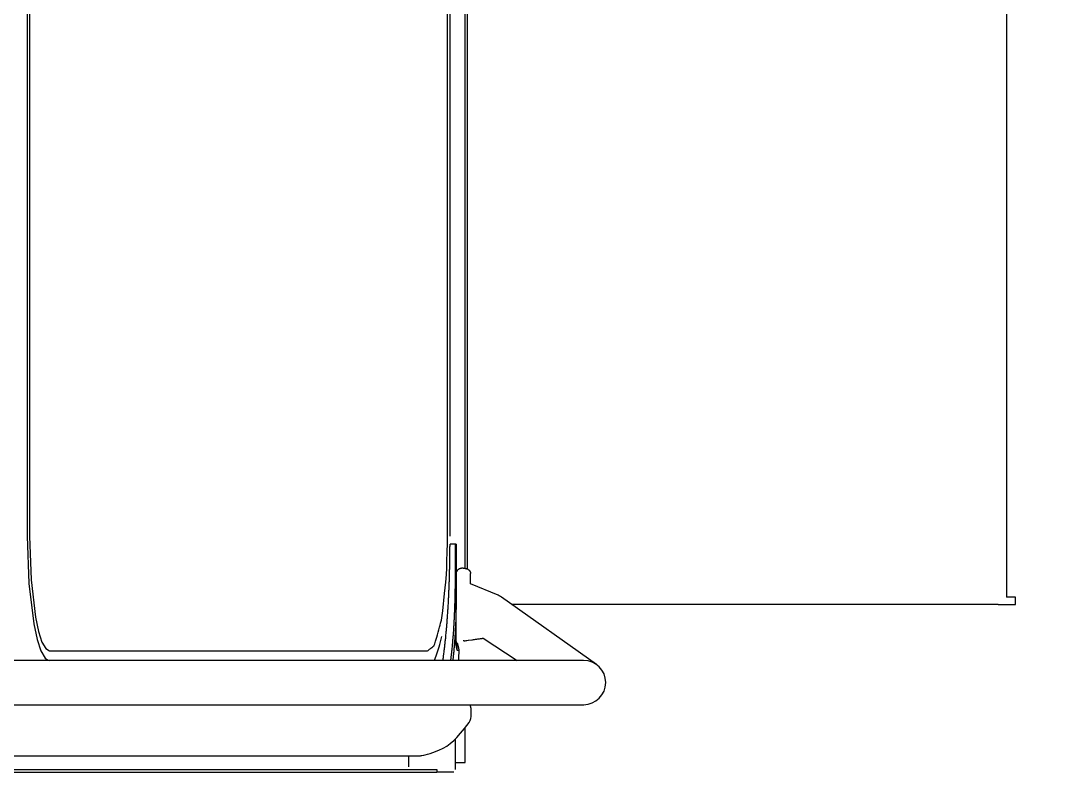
# Model space of a CAD drawing. Header units: millimetres. Extents: x -2078669 to -1085629, y -5987148 to 310365.
# Drawn here: x -1709941 to -1709304, y -2648076 to -2647614 of the extents above; entities that cross this region are included whole.
import ezdxf

# ---------------------------------------------------------------- set-up
doc = ezdxf.new("R2010")
doc.units = ezdxf.units.MM
doc.header["$LTSCALE"] = 500
for name, color, linetype, lineweight in [('D-BGD', 7, 'Continuous', 13), ('D-BYP-STR8', 5, 'Continuous', 25), ('D-BYP-STRB', 5, 'Continuous', 25)]:
    doc.layers.add(name, color=color, linetype=linetype, lineweight=lineweight)

# ---------------------------------------------------------------- blocks, each defined once
blk = doc.blocks.new('河川平面')
at = {"layer": 'D-BGD', "linetype": 'Continuous', "extrusion": (0.879845, 0.091136, 0.466441), "elevation": 1326280.53}
blk.add_lwpolyline([(-2950345.84, -283885.38), (-2934237.47, -284529.77), (-2917933.66, -285106.33)], dxfattribs=at)
blk = doc.blocks.new('A$C4dcfe073')
at = {"layer": 'D-BYP-STRB', "linetype": 'Continuous'}
for p, q in [((7035.43, 1126.15), (7035.43, 1915.51)), ((7036.9, 1125.73), (7036.9, 1883.5)), ((7367.71, 1858.5), (7367.71, 1108.5)), ((6766.63, 1816), (6766.63, 1146)), ((6768.19, 1816), (6768.19, 1146)), ((7024.65, 1146), (7024.65, 1816)), ((7026.21, 1146), (7026.21, 1816)), ((6766.63, 1146), (6767.67, 1116.78)), ((6768.19, 1146), (6769.12, 1119.04)), ((7024.54, 1136.73), (7024.62, 1140.91)), ((7024.62, 1140.91), (7024.65, 1146)), ((7026.17, 1139.38), (7026.18, 1140)), ((7026.18, 1140.54), (7026.18, 1141)), ((7026.18, 1140), (7026.18, 1140.54)), ((7029.87, 1141), (7026.19, 1141)), ((7029.46, 1141), (7029.45, 1140.56)), ((7029.45, 1140.56), (7029.45, 1140.03)), ((7029.45, 1140.03), (7029.45, 1139.43)), ((7029.94, 1141), (7029.83, 1141)), ((7029.94, 1141), (7029.87, 1141)), ((7029.94, 1141), (7029.94, 1140.95)), ((7029.94, 1140.97), (7029.94, 1140.99)), ((7029.94, 1140.99), (7029.94, 1140.99)), ((7029.94, 1140.99), (7029.94, 1140.99)), ((7029.94, 1140.99), (7029.94, 1140.99)), ((7029.94, 1140.99), (7029.94, 1140.98)), ((7029.94, 1140.98), (7029.94, 1140.98)), ((7029.94, 1140.98), (7029.94, 1140.97)), ((7029.94, 1140.96), (7029.94, 1140.97)), ((7029.94, 1140.97), (7029.94, 1140.96)), ((7029.94, 1140.91), (7029.94, 1140.96)), ((7029.94, 1140.96), (7029.94, 1140.96)), ((7029.94, 1140.96), (7029.94, 1140.95)), ((7029.94, 1140.95), (7029.94, 1140.95)), ((7029.94, 1140.95), (7029.94, 1140.49)), ((7029.94, 1140.9), (7029.94, 1140.91)), ((7029.94, 1140.89), (7029.94, 1140.9)), ((7029.94, 1140.88), (7029.94, 1140.89)), ((7029.94, 1140.89), (7029.94, 1140.89)), ((7029.94, 1140.87), (7029.94, 1140.88)), ((7029.94, 1140.86), (7029.94, 1140.87)), ((7029.94, 1140.87), (7029.94, 1140.87)), ((7029.94, 1140.87), (7029.94, 1140.87)), ((7029.94, 1136.49), (7029.94, 1140.86)), ((7029.94, 1140.49), (7029.94, 1139.96)), ((7029.94, 1139.96), (7029.94, 1139.35)), ((7024.32, 1130.12), (7024.54, 1136.73)), ((7026.11, 1132.93), (7026.12, 1133.62)), ((7026.12, 1133.62), (7026.13, 1134.32)), ((7026.13, 1134.32), (7026.14, 1135.03)), ((7026.14, 1135.03), (7026.15, 1135.76)), ((7026.15, 1136.5), (7026.16, 1137.25)), ((7026.15, 1135.76), (7026.15, 1136.5)), ((7026.16, 1137.99), (7026.17, 1138.71)), ((7026.16, 1137.25), (7026.16, 1137.99)), ((7026.17, 1138.71), (7026.17, 1139.38)), ((7029.44, 1135.92), (7029.43, 1135.22)), ((7029.43, 1135.22), (7029.43, 1134.53)), ((7029.43, 1134.53), (7029.43, 1133.86)), ((7029.43, 1133.86), (7029.43, 1133.2)), ((7029.45, 1138.08), (7029.44, 1137.37)), ((7029.44, 1137.37), (7029.44, 1136.64)), ((7029.44, 1136.64), (7029.44, 1135.92)), ((7029.45, 1139.43), (7029.45, 1138.78)), ((7029.45, 1138.78), (7029.45, 1138.08)), ((7029.94, 1139.35), (7029.93, 1138.7)), ((7029.93, 1138.7), (7029.93, 1138.02)), ((7029.93, 1138.02), (7029.93, 1137.32)), ((7029.93, 1137.32), (7029.93, 1136.63)), ((7029.93, 1136.63), (7029.93, 1135.97)), ((7029.93, 1135.97), (7029.93, 1135.34)), ((7029.93, 1135.34), (7029.93, 1134.75)), ((7029.93, 1134.75), (7029.93, 1134.21)), ((7029.93, 1134.21), (7029.93, 1133.71)), ((7029.93, 1133.71), (7029.93, 1133.27)), ((7029.94, 1136.4), (7029.94, 1136.49)), ((7029.94, 1136.3), (7029.94, 1136.4)), ((7029.94, 1136.16), (7029.94, 1136.3)), ((7029.94, 1136), (7029.94, 1136.16)), ((7029.94, 1135.81), (7029.94, 1136)), ((7029.94, 1135.58), (7029.94, 1135.81)), ((7029.94, 1135.31), (7029.94, 1135.58)), ((7029.94, 1135), (7029.94, 1135.31)), ((7029.94, 1134.65), (7029.94, 1135)), ((7029.94, 1134.26), (7029.94, 1134.65)), ((7029.94, 1133.86), (7029.94, 1134.26)), ((7029.94, 1133.45), (7029.94, 1133.86)), ((7024.18, 1126.3), (7024.21, 1127.2)), ((7024.21, 1127.2), (7024.32, 1130.12)), ((7026, 1126.62), (7026.02, 1127.36)), ((7026.02, 1127.36), (7026.03, 1128.08)), ((7026.03, 1128.08), (7026.05, 1128.79)), ((7026.05, 1128.79), (7026.06, 1129.5)), ((7026.06, 1129.5), (7026.07, 1130.19)), ((7026.07, 1130.19), (7026.08, 1130.88)), ((7026.08, 1130.88), (7026.09, 1131.56)), ((7026.09, 1131.56), (7026.1, 1132.25)), ((7026.1, 1132.25), (7026.11, 1132.93)), ((7029.4, 1127.86), (7029.39, 1127.16)), ((7029.39, 1127.16), (7029.39, 1126.45)), ((7029.41, 1129.91), (7029.4, 1129.24)), ((7029.4, 1129.24), (7029.4, 1128.55)), ((7029.4, 1128.55), (7029.4, 1127.86)), ((7029.42, 1131.24), (7029.41, 1130.58)), ((7029.41, 1130.58), (7029.41, 1129.91)), ((7029.43, 1133.2), (7029.42, 1132.54)), ((7029.42, 1132.54), (7029.42, 1131.89)), ((7029.42, 1131.89), (7029.42, 1131.24)), ((7029.93, 1133.27), (7029.93, 1132.88)), ((7029.93, 1132.88), (7029.93, 1132.54)), ((7029.93, 1132.54), (7029.93, 1132.27)), ((7029.93, 1132.27), (7029.93, 1132.22)), ((7029.93, 1132.26), (7029.93, 1132.27)), ((7029.93, 1132.25), (7029.93, 1132.26)), ((7029.93, 1132.24), (7029.93, 1132.25)), ((7029.94, 1132.22), (7029.93, 1132.24)), ((7029.93, 1132.22), (7029.93, 1132.14)), ((7029.93, 1132.14), (7029.93, 1132.03)), ((7029.93, 1132.03), (7029.93, 1131.89)), ((7029.93, 1131.89), (7029.93, 1131.69)), ((7029.93, 1131.69), (7029.93, 1131.42)), ((7029.93, 1131.42), (7029.93, 1131.09)), ((7029.93, 1131.09), (7029.93, 1130.67)), ((7029.93, 1130.67), (7029.93, 1130.17)), ((7029.93, 1130.17), (7029.94, 1129.59)), ((7029.94, 1133.05), (7029.94, 1133.45)), ((7029.94, 1132.67), (7029.94, 1133.05)), ((7029.94, 1132.33), (7029.94, 1132.67)), ((7029.94, 1132.04), (7029.94, 1132.33)), ((7029.94, 1132.21), (7029.94, 1132.22)), ((7029.94, 1132.19), (7029.94, 1132.21)), ((7029.94, 1132.17), (7029.94, 1132.19)), ((7029.94, 1132.16), (7029.94, 1132.17)), ((7029.94, 1132.14), (7029.94, 1132.16)), ((7029.94, 1132.12), (7029.94, 1132.14)), ((7029.94, 1132.11), (7029.94, 1132.12)), ((7029.94, 1132.09), (7029.94, 1132.11)), ((7029.94, 1132.08), (7029.94, 1132.09)), ((7029.94, 1131.94), (7029.94, 1132.09)), ((7029.94, 1132.07), (7029.94, 1132.08)), ((7029.94, 1132.05), (7029.94, 1132.07)), ((7029.94, 1132.04), (7029.94, 1132.05)), ((7029.94, 1132.03), (7029.94, 1132.04)), ((7029.94, 1132.04), (7029.94, 1132.04)), ((7029.94, 1132.04), (7029.94, 1132.04)), ((7029.94, 1132.02), (7029.94, 1132.03)), ((7029.94, 1132.01), (7029.94, 1132.02)), ((7029.94, 1132.02), (7029.94, 1132.02)), ((7029.94, 1132), (7029.94, 1132.01)), ((7029.94, 1131.99), (7029.94, 1132)), ((7029.94, 1131.98), (7029.94, 1131.99)), ((7029.94, 1131.99), (7029.94, 1131.99)), ((7029.94, 1131.97), (7029.94, 1131.98)), ((7029.94, 1131.96), (7029.94, 1131.97)), ((7029.94, 1131.95), (7029.94, 1131.96)), ((7029.94, 1131.96), (7029.94, 1131.96)), ((7029.94, 1131.94), (7029.94, 1131.95)), ((7029.94, 1131.95), (7029.94, 1131.95)), ((7029.94, 1127.91), (7029.94, 1131.94)), ((7029.94, 1129.59), (7029.94, 1128.94)), ((7029.94, 1128.94), (7029.94, 1128.24)), ((7029.94, 1128.24), (7029.94, 1127.49)), ((7029.94, 1127.49), (7029.94, 1126.73)), ((7023.62, 1117.69), (7024, 1122.26)), ((7024, 1122.26), (7024.18, 1126.3)), ((7025.85, 1120.49), (7025.87, 1121.25)), ((7025.87, 1121.25), (7025.89, 1122.03)), ((7025.89, 1122.03), (7025.91, 1122.81)), ((7025.91, 1122.81), (7025.93, 1123.59)), ((7025.93, 1123.59), (7025.95, 1124.36)), ((7025.95, 1124.36), (7025.97, 1125.13)), ((7025.97, 1125.13), (7025.99, 1125.88)), ((7025.99, 1125.88), (7026, 1126.62)), ((7029.35, 1122.04), (7029.34, 1121.31)), ((7029.34, 1121.31), (7029.34, 1120.59)), ((7029.36, 1122.78), (7029.35, 1122.04)), ((7029.37, 1124.27), (7029.36, 1123.52)), ((7029.36, 1123.52), (7029.36, 1122.78)), ((7029.38, 1125), (7029.37, 1124.27)), ((7029.39, 1126.45), (7029.38, 1125.73)), ((7029.38, 1125.73), (7029.38, 1125)), ((7029.94, 1126.73), (7029.94, 1125.94)), ((7029.94, 1125.94), (7029.95, 1125.16)), ((7029.95, 1125.16), (7029.96, 1121.8)), ((7029.96, 1121.8), (7029.96, 1119.44)), ((7029.99, 1123.53), (7029.98, 1123.51)), ((7029.98, 1123.51), (7029.98, 1123.49)), ((7029.98, 1123.49), (7029.98, 1123.48)), ((7030, 1123.56), (7029.99, 1123.53)), ((7030.01, 1123.62), (7030, 1123.59)), ((7030, 1123.59), (7030, 1123.56)), ((7030.02, 1123.7), (7030.01, 1123.66)), ((7030.01, 1123.66), (7030.01, 1123.62)), ((7030.09, 1124), (7030.02, 1123.73)), ((7030.02, 1123.73), (7030.02, 1123.7)), ((7030.23, 1124.29), (7030.09, 1124)), ((7030.55, 1124.73), (7030.23, 1124.29)), ((7030.98, 1125.22), (7030.55, 1124.73)), ((7031.16, 1125.39), (7030.98, 1125.22)), ((7031.31, 1125.48), (7031.16, 1125.39)), ((7031.36, 1125.5), (7031.31, 1125.48)), ((7031.61, 1125.64), (7031.36, 1125.5)), ((7031.81, 1125.74), (7031.61, 1125.64)), ((7031.86, 1125.77), (7031.81, 1125.74)), ((7031.9, 1125.79), (7031.86, 1125.77)), ((7031.94, 1125.81), (7031.9, 1125.79)), ((7031.98, 1125.82), (7031.94, 1125.81)), ((7032.02, 1125.84), (7031.98, 1125.82)), ((7032.06, 1125.85), (7032.02, 1125.84)), ((7032.11, 1125.87), (7032.06, 1125.85)), ((7032.15, 1125.88), (7032.11, 1125.87)), ((7032.2, 1125.9), (7032.15, 1125.88)), ((7032.25, 1125.92), (7032.2, 1125.9)), ((7032.31, 1125.93), (7032.25, 1125.92)), ((7032.36, 1125.95), (7032.31, 1125.93)), ((7032.41, 1125.97), (7032.36, 1125.95)), ((7032.47, 1125.98), (7032.41, 1125.97)), ((7032.51, 1126), (7032.47, 1125.98)), ((7032.56, 1126.01), (7032.51, 1126)), ((7032.77, 1126.06), (7032.56, 1126.01)), ((7032.78, 1126.07), (7032.77, 1126.06)), ((7032.82, 1126.08), (7032.78, 1126.07)), ((7033.03, 1126.12), (7032.82, 1126.08)), ((7033.07, 1126.12), (7033.03, 1126.12)), ((7033.1, 1126.13), (7033.07, 1126.12)), ((7033.14, 1126.14), (7033.1, 1126.13)), ((7033.18, 1126.14), (7033.14, 1126.14)), ((7033.21, 1126.15), (7033.18, 1126.14)), ((7033.25, 1126.15), (7033.21, 1126.15)), ((7033.28, 1126.16), (7033.25, 1126.15)), ((7033.31, 1126.16), (7033.28, 1126.16)), ((7033.43, 1126.18), (7033.31, 1126.16)), ((7033.46, 1126.18), (7033.43, 1126.18)), ((7033.47, 1126.18), (7033.46, 1126.18)), ((7033.61, 1126.2), (7033.47, 1126.18)), ((7033.65, 1126.2), (7033.61, 1126.2)), ((7033.7, 1126.2), (7033.65, 1126.2)), ((7033.74, 1126.21), (7033.7, 1126.2)), ((7033.79, 1126.21), (7033.74, 1126.21)), ((7033.84, 1126.21), (7033.79, 1126.21)), ((7033.88, 1126.22), (7033.84, 1126.21)), ((7033.92, 1126.22), (7033.88, 1126.22)), ((7033.96, 1126.22), (7033.92, 1126.22)), ((7034, 1126.23), (7033.96, 1126.22)), ((7034.02, 1126.23), (7034, 1126.23)), ((7034.05, 1126.23), (7034.02, 1126.23)), ((7034.07, 1126.23), (7034.05, 1126.23)), ((7034.09, 1126.23), (7034.07, 1126.23)), ((7034.11, 1126.23), (7034.09, 1126.23)), ((7034.13, 1126.23), (7034.11, 1126.23)), ((7034.15, 1126.23), (7034.13, 1126.23)), ((7034.17, 1126.23), (7034.15, 1126.23)), ((7034.2, 1126.23), (7034.17, 1126.23)), ((7034.22, 1126.23), (7034.2, 1126.23)), ((7034.25, 1126.23), (7034.22, 1126.23)), ((7034.28, 1126.23), (7034.25, 1126.23)), ((7034.3, 1126.23), (7034.28, 1126.23)), ((7034.32, 1126.23), (7034.3, 1126.23)), ((7034.34, 1126.23), (7034.32, 1126.23)), ((7034.34, 1126.23), (7034.36, 1126.23)), ((7034.36, 1126.23), (7034.38, 1126.23)), ((7034.38, 1126.23), (7034.4, 1126.23)), ((7034.4, 1126.23), (7034.43, 1126.23)), ((7034.43, 1126.23), (7034.46, 1126.23)), ((7034.46, 1126.23), (7034.48, 1126.23)), ((7034.48, 1126.23), (7034.51, 1126.23)), ((7034.51, 1126.23), (7034.53, 1126.23)), ((7034.53, 1126.23), (7034.55, 1126.23)), ((7034.55, 1126.23), (7034.57, 1126.23)), ((7034.57, 1126.23), (7034.59, 1126.23)), ((7034.59, 1126.23), (7034.61, 1126.23)), ((7034.61, 1126.23), (7034.63, 1126.23)), ((7034.63, 1126.23), (7034.66, 1126.23)), ((7034.66, 1126.23), (7034.68, 1126.23)), ((7034.68, 1126.23), (7034.72, 1126.22)), ((7034.72, 1126.22), (7034.75, 1126.22)), ((7034.75, 1126.22), (7034.8, 1126.22)), ((7034.8, 1126.22), (7034.84, 1126.21)), ((7034.84, 1126.21), (7034.89, 1126.21)), ((7034.89, 1126.21), (7034.94, 1126.21)), ((7034.94, 1126.21), (7034.98, 1126.2)), ((7034.98, 1126.2), (7035.03, 1126.2)), ((7035.03, 1126.2), (7035.06, 1126.2)), ((7035.06, 1126.2), (7035.2, 1126.18)), ((7035.2, 1126.18), (7035.22, 1126.18)), ((7035.22, 1126.18), (7035.24, 1126.18)), ((7035.24, 1126.18), (7035.37, 1126.16)), ((7035.37, 1126.16), (7035.4, 1126.16)), ((7035.4, 1126.16), (7035.44, 1126.15)), ((7035.44, 1126.15), (7035.47, 1126.15)), ((7035.47, 1126.15), (7035.51, 1126.14)), ((7035.51, 1126.14), (7035.55, 1126.13)), ((7035.55, 1126.13), (7035.58, 1126.13)), ((7035.58, 1126.13), (7035.62, 1126.12)), ((7035.62, 1126.12), (7035.65, 1126.12)), ((7035.65, 1126.12), (7035.76, 1126.1)), ((7035.76, 1126.1), (7035.77, 1126.09)), ((7035.77, 1126.09), (7035.79, 1126.09)), ((7035.79, 1126.09), (7035.89, 1126.07)), ((7035.89, 1126.07), (7035.92, 1126.06)), ((7035.92, 1126.06), (7035.95, 1126.05)), ((7035.95, 1126.05), (7035.98, 1126.05)), ((7035.98, 1126.05), (7036.01, 1126.04)), ((7036.01, 1126.04), (7036.04, 1126.03)), ((7036.04, 1126.03), (7036.07, 1126.02)), ((7036.07, 1126.02), (7036.1, 1126.02)), ((7036.1, 1126.02), (7036.12, 1126.01)), ((7036.12, 1126.01), (7036.22, 1125.98)), ((7036.22, 1125.98), (7036.23, 1125.98)), ((7036.23, 1125.98), (7036.24, 1125.98)), ((7036.24, 1125.98), (7036.33, 1125.95)), ((7036.33, 1125.95), (7036.35, 1125.94)), ((7036.35, 1125.94), (7036.37, 1125.94)), ((7036.37, 1125.94), (7036.4, 1125.93)), ((7036.4, 1125.93), (7036.42, 1125.92)), ((7036.42, 1125.92), (7036.45, 1125.91)), ((7036.45, 1125.91), (7036.48, 1125.9)), ((7036.48, 1125.9), (7036.5, 1125.89)), ((7036.5, 1125.89), (7036.53, 1125.88)), ((7036.53, 1125.88), (7036.66, 1125.83)), ((7036.66, 1125.83), (7036.7, 1125.81)), ((7036.7, 1125.81), (7036.72, 1125.81)), ((7036.72, 1125.81), (7036.87, 1125.74)), ((7036.87, 1125.74), (7037.12, 1125.62)), ((7037.12, 1125.62), (7037.18, 1125.58)), ((7037.18, 1125.58), (7037.2, 1125.58)), ((7037.2, 1125.58), (7037.32, 1125.5)), ((7037.32, 1125.5), (7037.36, 1125.47)), ((7037.36, 1125.47), (7037.58, 1125.32)), ((7037.58, 1125.32), (7037.61, 1125.3)), ((7037.61, 1125.3), (7037.7, 1125.22)), ((7037.7, 1125.22), (7037.74, 1125.18)), ((7037.74, 1125.18), (7037.79, 1125.13)), ((7037.79, 1125.13), (7037.85, 1125.08)), ((7037.85, 1125.08), (7037.9, 1125.02)), ((7037.9, 1125.02), (7037.96, 1124.96)), ((7037.96, 1124.96), (7038.02, 1124.9)), ((7038.02, 1124.9), (7038.08, 1124.84)), ((7038.08, 1124.84), (7038.12, 1124.79)), ((7038.12, 1124.79), (7038.28, 1124.58)), ((7038.28, 1124.58), (7038.3, 1124.55)), ((7038.3, 1124.55), (7038.32, 1124.51)), ((7038.32, 1124.51), (7038.45, 1124.29)), ((7038.45, 1124.29), (7038.47, 1124.22)), ((7038.47, 1124.22), (7038.5, 1124.15)), ((7038.5, 1124.15), (7038.53, 1124.08)), ((7038.53, 1124.08), (7038.56, 1124)), ((7038.56, 1124), (7038.59, 1123.92)), ((7038.59, 1123.92), (7038.61, 1123.84)), ((7038.61, 1123.84), (7038.64, 1123.77)), ((7038.64, 1123.77), (7038.66, 1123.7)), ((7038.66, 1123.7), (7038.72, 1123.39)), ((7038.72, 1123.39), (7038.72, 1123.38)), ((7038.72, 1123.38), (7038.72, 1123.34)), ((7038.72, 1123.34), (7038.72, 1123.3)), ((7038.72, 1123.3), (7038.73, 1123.25)), ((7038.73, 1123.25), (7038.73, 1123.2)), ((7038.73, 1123.2), (7038.73, 1123.16)), ((7038.73, 1123.16), (7038.73, 1123.11)), ((7038.73, 1123.11), (7038.74, 1123.07)), ((7038.74, 1123.07), (7038.74, 1123.04)), ((7038.74, 1116.53), (7038.74, 1123.04)), ((6767.67, 1116.78), (6770.67, 1091.98)), ((6769.12, 1119.04), (6771.77, 1096.15)), ((7022.89, 1110.66), (7023.62, 1117.69)), ((7025.62, 1113.86), (7025.64, 1114.48)), ((7025.64, 1114.48), (7025.67, 1115.09)), ((7025.67, 1115.09), (7025.69, 1115.71)), ((7025.69, 1115.71), (7025.71, 1116.33)), ((7025.71, 1116.33), (7025.73, 1116.96)), ((7025.73, 1116.96), (7025.76, 1117.62)), ((7025.76, 1117.62), (7025.78, 1118.3)), ((7025.78, 1118.3), (7025.8, 1119)), ((7025.8, 1119), (7025.82, 1119.73)), ((7025.82, 1119.73), (7025.85, 1120.49)), ((7029.26, 1114.39), (7029.25, 1113.77)), ((7029.27, 1114.99), (7029.26, 1114.39)), ((7029.28, 1116.16), (7029.27, 1115.58)), ((7029.27, 1115.58), (7029.27, 1114.99)), ((7029.29, 1116.75), (7029.28, 1116.16)), ((7029.3, 1117.34), (7029.29, 1116.75)), ((7029.31, 1117.95), (7029.3, 1117.34)), ((7029.32, 1119.22), (7029.31, 1118.57)), ((7029.31, 1118.57), (7029.31, 1117.95)), ((7029.33, 1119.89), (7029.32, 1119.22)), ((7029.34, 1120.59), (7029.33, 1119.89)), ((7029.96, 1119.44), (7029.97, 1118.81)), ((7029.97, 1118.81), (7029.97, 1118.2)), ((7029.97, 1118.2), (7029.97, 1117.6)), ((7029.97, 1117.6), (7029.97, 1117.01)), ((7029.97, 1117.01), (7029.97, 1116.43)), ((7029.97, 1116.43), (7029.97, 1115.84)), ((7029.97, 1115.84), (7029.97, 1115.25)), ((7029.97, 1115.25), (7029.97, 1114.65)), ((7029.97, 1114.65), (7029.97, 1114.04)), ((7055.74, 1109.58), (7038.74, 1116.53)), ((7021.7, 1100.04), (7022.89, 1110.66)), ((7025.35, 1107.83), (7025.38, 1108.53)), ((7025.38, 1108.53), (7025.41, 1109.22)), ((7025.41, 1109.22), (7025.45, 1109.91)), ((7025.45, 1109.91), (7025.48, 1110.6)), ((7025.48, 1110.6), (7025.51, 1111.27)), ((7025.51, 1111.27), (7025.54, 1111.94)), ((7025.54, 1111.94), (7025.56, 1112.59)), ((7025.56, 1112.59), (7025.59, 1113.24)), ((7025.59, 1113.24), (7025.62, 1113.86)), ((7029.14, 1108.53), (7029.13, 1107.86)), ((7029.16, 1109.2), (7029.14, 1108.53)), ((7029.17, 1109.87), (7029.16, 1109.2)), ((7029.19, 1110.54), (7029.17, 1109.87)), ((7029.2, 1111.2), (7029.19, 1110.54)), ((7029.21, 1111.86), (7029.2, 1111.2)), ((7029.22, 1112.51), (7029.21, 1111.86)), ((7029.24, 1113.14), (7029.22, 1112.51)), ((7029.25, 1113.77), (7029.24, 1113.14)), ((7029.94, 1085.86), (7029.94, 1113.64)), ((7029.96, 1108.18), (7029.95, 1107.51)), ((7029.97, 1110.17), (7029.96, 1109.51)), ((7029.96, 1109.51), (7029.96, 1108.85)), ((7029.96, 1108.85), (7029.96, 1108.18)), ((7029.97, 1114.04), (7029.97, 1113.42)), ((7029.97, 1113.42), (7029.97, 1112.78)), ((7029.97, 1112.78), (7029.97, 1112.14)), ((7029.97, 1112.14), (7029.97, 1111.49)), ((7029.97, 1111.49), (7029.97, 1110.84)), ((7029.97, 1110.84), (7029.97, 1110.17)), ((7116.05, 1067.09), (7057.74, 1108.48)), ((7373.21, 1108.5), (7367.71, 1108.5)), ((7373.21, 1104), (7373.21, 1108.5)), ((7024.98, 1101.38), (7025.03, 1102.13)), ((7025.03, 1102.13), (7025.08, 1102.87)), ((7025.08, 1102.87), (7025.12, 1103.6)), ((7025.12, 1103.6), (7025.16, 1104.32)), ((7025.16, 1104.32), (7025.2, 1105.03)), ((7025.2, 1105.03), (7025.24, 1105.74)), ((7025.24, 1105.74), (7025.27, 1106.44)), ((7025.27, 1106.44), (7025.31, 1107.14)), ((7025.31, 1107.14), (7025.35, 1107.83)), ((7028.96, 1102.2), (7028.93, 1101.45)), ((7028.98, 1102.94), (7028.96, 1102.2)), ((7029.01, 1103.68), (7028.98, 1102.94)), ((7029.03, 1104.4), (7029.01, 1103.68)), ((7029.05, 1105.11), (7029.03, 1104.4)), ((7029.07, 1105.81), (7029.05, 1105.11)), ((7029.09, 1106.5), (7029.07, 1105.81)), ((7029.11, 1107.18), (7029.09, 1106.5)), ((7029.13, 1107.86), (7029.11, 1107.18)), ((7029.89, 1101.82), (7029.88, 1101.08)), ((7029.9, 1102.56), (7029.89, 1101.82)), ((7029.91, 1103.3), (7029.9, 1102.56)), ((7029.92, 1104.03), (7029.91, 1103.3)), ((7029.93, 1104.74), (7029.92, 1104.03)), ((7029.94, 1105.45), (7029.93, 1104.74)), ((7029.95, 1106.83), (7029.94, 1106.14)), ((7029.94, 1106.14), (7029.94, 1105.45)), ((7029.95, 1107.51), (7029.95, 1106.83)), ((7362.58, 1104), (7064.05, 1104)), ((7362.58, 1104), (7373.21, 1104)), ((6771.77, 1096.15), (6773.63, 1087.36)), ((7020.87, 1094.4), (7021.14, 1095.71)), ((7021.14, 1095.71), (7021.36, 1097.22)), ((7021.36, 1097.22), (7021.7, 1100.04)), ((7024.54, 1094.88), (7024.59, 1095.52)), ((7024.59, 1095.52), (7024.64, 1096.19)), ((7024.64, 1096.19), (7024.68, 1096.88)), ((7024.68, 1096.88), (7024.73, 1097.6)), ((7024.73, 1097.6), (7024.79, 1098.34)), ((7024.79, 1098.34), (7024.84, 1099.09)), ((7024.84, 1099.09), (7024.89, 1099.85)), ((7024.89, 1099.85), (7024.94, 1100.62)), ((7024.94, 1100.62), (7024.98, 1101.38)), ((7028.68, 1095.34), (7028.65, 1094.74)), ((7028.71, 1095.94), (7028.68, 1095.34)), ((7028.73, 1096.56), (7028.71, 1095.94)), ((7028.76, 1097.19), (7028.73, 1096.56)), ((7028.79, 1097.85), (7028.76, 1097.19)), ((7028.82, 1098.53), (7028.79, 1097.85)), ((7028.85, 1099.24), (7028.82, 1098.53)), ((7028.88, 1099.97), (7028.85, 1099.24)), ((7028.9, 1100.7), (7028.88, 1099.97)), ((7028.93, 1101.45), (7028.9, 1100.7)), ((7029.75, 1095.69), (7029.73, 1095.09)), ((7029.77, 1096.3), (7029.75, 1095.69)), ((7029.78, 1096.92), (7029.77, 1096.3)), ((7029.8, 1097.56), (7029.78, 1096.92)), ((7029.82, 1098.23), (7029.8, 1097.56)), ((7029.83, 1098.92), (7029.82, 1098.23)), ((7029.85, 1099.62), (7029.83, 1098.92)), ((7029.86, 1100.35), (7029.85, 1099.62)), ((7029.88, 1101.08), (7029.86, 1100.35)), ((6770.67, 1091.98), (6772.76, 1082.45)), ((7019.29, 1088.48), (7019.7, 1089.97)), ((7019.7, 1089.97), (7020.07, 1091.35)), ((7020.07, 1091.35), (7020.4, 1092.54)), ((7020.4, 1092.54), (7020.87, 1094.4)), ((7024.03, 1088.7), (7024.09, 1089.36)), ((7024.09, 1089.36), (7024.14, 1090)), ((7024.14, 1090), (7024.2, 1090.63)), ((7024.2, 1090.63), (7024.25, 1091.25)), ((7024.25, 1091.25), (7024.3, 1091.86)), ((7024.3, 1091.86), (7024.35, 1092.46)), ((7024.35, 1092.46), (7024.4, 1093.06)), ((7024.4, 1093.06), (7024.45, 1093.66)), ((7024.45, 1093.66), (7024.49, 1094.26)), ((7024.49, 1094.26), (7024.54, 1094.88)), ((7028.32, 1089.04), (7028.27, 1088.36)), ((7028.36, 1089.71), (7028.32, 1089.04)), ((7028.4, 1090.38), (7028.36, 1089.71)), ((7028.44, 1091.03), (7028.4, 1090.38)), ((7028.48, 1091.68), (7028.44, 1091.03)), ((7028.52, 1092.32), (7028.48, 1091.68)), ((7028.55, 1092.94), (7028.52, 1092.32)), ((7028.58, 1093.55), (7028.55, 1092.94)), ((7028.62, 1094.15), (7028.58, 1093.55)), ((7028.65, 1094.74), (7028.62, 1094.15)), ((7029.47, 1089.34), (7029.45, 1088.19)), ((7029.48, 1089.45), (7029.47, 1089.34)), ((7029.48, 1089), (7029.47, 1088.77)), ((7029.49, 1089.26), (7029.48, 1089.45)), ((7029.49, 1089.16), (7029.48, 1089)), ((7029.5, 1089.33), (7029.49, 1089.32)), ((7029.5, 1089.33), (7029.49, 1089.26)), ((7029.49, 1089.32), (7029.49, 1089.31)), ((7029.49, 1089.31), (7029.49, 1089.3)), ((7029.49, 1089.3), (7029.49, 1089.29)), ((7029.49, 1089.29), (7029.49, 1089.29)), ((7029.49, 1089.29), (7029.49, 1089.28)), ((7029.49, 1089.28), (7029.49, 1089.27)), ((7029.49, 1089.27), (7029.49, 1089.26)), ((7029.49, 1089.26), (7029.49, 1089.26)), ((7029.49, 1089.26), (7029.49, 1089.16)), ((7029.51, 1089.72), (7029.5, 1089.39)), ((7029.5, 1089.39), (7029.5, 1089.38)), ((7029.5, 1089.39), (7029.5, 1089.37)), ((7029.5, 1089.38), (7029.5, 1089.37)), ((7029.5, 1089.37), (7029.5, 1089.37)), ((7029.5, 1089.37), (7029.5, 1089.36)), ((7029.5, 1089.37), (7029.5, 1089.33)), ((7029.5, 1089.36), (7029.5, 1089.35)), ((7029.5, 1089.35), (7029.5, 1089.34)), ((7029.5, 1089.34), (7029.5, 1089.33)), ((7029.53, 1090.12), (7029.51, 1089.72)), ((7029.55, 1090.57), (7029.53, 1090.12)), ((7029.57, 1091.07), (7029.55, 1090.57)), ((7029.6, 1091.61), (7029.57, 1091.07)), ((7029.62, 1092.17), (7029.6, 1091.61)), ((7029.64, 1092.75), (7029.62, 1092.17)), ((7029.67, 1093.33), (7029.64, 1092.75)), ((7029.69, 1093.92), (7029.67, 1093.33)), ((7029.71, 1094.5), (7029.69, 1093.92)), ((7029.73, 1095.09), (7029.71, 1094.5)), ((6773.63, 1087.36), (6775.74, 1080.84)), ((7017.33, 1081.43), (7017.66, 1082.58)), ((7017.66, 1082.58), (7018.03, 1083.92)), ((7018.03, 1083.92), (7018.44, 1085.39)), ((7018.44, 1085.39), (7018.87, 1086.93)), ((7018.87, 1086.93), (7019.29, 1088.48)), ((7020.4, 1080.99), (7020.77, 1082.58)), ((7020.77, 1082.58), (7021.11, 1084.28)), ((7023.38, 1082.02), (7023.45, 1082.69)), ((7023.45, 1082.69), (7023.52, 1083.37)), ((7023.52, 1083.37), (7023.59, 1084.04)), ((7023.59, 1084.04), (7023.66, 1084.71)), ((7023.66, 1084.71), (7023.72, 1085.37)), ((7023.72, 1085.37), (7023.79, 1086.04)), ((7023.79, 1086.04), (7023.85, 1086.71)), ((7023.85, 1086.71), (7023.91, 1087.38)), ((7023.91, 1087.38), (7023.97, 1088.04)), ((7023.97, 1088.04), (7024.03, 1088.7)), ((7027.87, 1082.89), (7027.81, 1082.18)), ((7027.92, 1083.58), (7027.87, 1082.89)), ((7027.98, 1084.28), (7027.92, 1083.58)), ((7028.03, 1084.96), (7027.98, 1084.28)), ((7028.08, 1085.65), (7028.03, 1084.96)), ((7028.13, 1086.33), (7028.08, 1085.65)), ((7028.18, 1087.01), (7028.13, 1086.33)), ((7028.23, 1087.69), (7028.18, 1087.01)), ((7028.27, 1088.36), (7028.23, 1087.69)), ((7029.09, 1082.54), (7029.04, 1081.78)), ((7029.14, 1083.33), (7029.09, 1082.54)), ((7029.2, 1084.12), (7029.14, 1083.33)), ((7029.24, 1084.89), (7029.2, 1084.12)), ((7029.29, 1085.64), (7029.24, 1084.89)), ((7029.33, 1086.35), (7029.29, 1085.64)), ((7029.37, 1087), (7029.33, 1086.35)), ((7029.4, 1087.58), (7029.37, 1087)), ((7029.43, 1088.07), (7029.4, 1087.58)), ((7029.45, 1088.47), (7029.43, 1088.07)), ((7029.47, 1088.77), (7029.45, 1088.47)), ((7029.45, 1088.19), (7029.46, 1083.61)), ((7029.46, 1083.61), (7029.52, 1081.78)), ((7029.94, 1082.98), (7029.94, 1085.86)), ((7029.96, 1082.67), (7029.94, 1082.98)), ((7029.99, 1082.31), (7029.96, 1082.67)), ((7041.27, 1082.51), (7041.91, 1082.6)), ((7041.91, 1082.6), (7042.56, 1082.69)), ((7042.56, 1082.69), (7043.19, 1082.78)), ((7043.19, 1082.78), (7043.79, 1082.87)), ((7043.79, 1082.87), (7044.33, 1082.95)), ((7044.33, 1082.95), (7044.81, 1083.01)), ((7044.81, 1083.01), (7045.22, 1083.07)), ((7045.22, 1083.07), (7045.57, 1083.12)), ((7045.57, 1083.12), (7045.87, 1083.16)), ((7045.87, 1083.16), (7046.11, 1083.2)), ((7046.11, 1083.2), (7046.31, 1083.23)), ((7046.31, 1083.23), (7046.47, 1083.25)), ((7046.47, 1083.25), (7046.59, 1083.27)), ((7046.59, 1083.27), (7067.36, 1069.6)), ((6772.76, 1082.45), (6775.14, 1075.39)), ((6775.74, 1080.84), (6778.02, 1076.84)), ((6778.02, 1076.84), (6780.41, 1075.5)), ((7013.16, 1076.08), (7013.6, 1076.42)), ((7013.6, 1076.42), (7014.05, 1076.78)), ((7014.05, 1076.78), (7014.5, 1077.13)), ((7014.5, 1077.13), (7014.94, 1077.47)), ((7014.94, 1077.47), (7015.34, 1077.79)), ((7015.34, 1077.79), (7015.69, 1078.05)), ((7015.69, 1078.05), (7015.72, 1078.08)), ((7015.72, 1078.08), (7016.25, 1078.53)), ((7016.25, 1078.53), (7016.41, 1078.74)), ((7016.41, 1078.74), (7016.55, 1078.99)), ((7016.55, 1078.99), (7016.85, 1079.79)), ((7016.85, 1079.79), (7017.33, 1081.43)), ((7018.36, 1074.26), (7019.55, 1077.85)), ((7019.55, 1077.85), (7020, 1079.41)), ((7020, 1079.41), (7020.4, 1080.99)), ((7022.69, 1075.89), (7022.77, 1076.56)), ((7022.77, 1076.56), (7022.85, 1077.24)), ((7022.85, 1077.24), (7022.93, 1077.92)), ((7022.93, 1077.92), (7023.01, 1078.61)), ((7023.01, 1078.61), (7023.09, 1079.29)), ((7023.09, 1079.29), (7023.16, 1079.98)), ((7023.16, 1079.98), (7023.24, 1080.66)), ((7023.24, 1080.66), (7023.31, 1081.34)), ((7023.31, 1081.34), (7023.38, 1082.02)), ((7027.29, 1076.53), (7027.22, 1075.87)), ((7027.35, 1077.21), (7027.29, 1076.53)), ((7027.42, 1077.9), (7027.35, 1077.21)), ((7027.49, 1078.61), (7027.42, 1077.9)), ((7027.55, 1079.32), (7027.49, 1078.61)), ((7027.62, 1080.03), (7027.55, 1079.32)), ((7027.68, 1080.75), (7027.62, 1080.03)), ((7027.75, 1081.47), (7027.68, 1080.75)), ((7027.81, 1082.18), (7027.75, 1081.47)), ((7028.57, 1076.21), (7028.51, 1075.57)), ((7028.63, 1076.85), (7028.57, 1076.21)), ((7028.69, 1077.51), (7028.63, 1076.85)), ((7028.75, 1078.19), (7028.69, 1077.51)), ((7028.81, 1078.88), (7028.75, 1078.19)), ((7028.87, 1079.58), (7028.81, 1078.88)), ((7028.92, 1080.29), (7028.87, 1079.58)), ((7028.98, 1081.03), (7028.92, 1080.29)), ((7029.04, 1081.78), (7028.98, 1081.03)), ((7029.52, 1081.78), (7029.62, 1080.29)), ((7029.62, 1080.29), (7029.77, 1079.04)), ((7029.77, 1079.04), (7029.97, 1077.92)), ((7029.97, 1077.92), (7030.22, 1076.93)), ((7030.42, 1080.32), (7029.98, 1080.95)), ((7030.02, 1081.92), (7029.99, 1082.31)), ((7030.05, 1081.5), (7030.02, 1081.92)), ((7030.06, 1080.53), (7030.04, 1080.62)), ((7030.08, 1081.07), (7030.05, 1081.5)), ((7030.08, 1080.43), (7030.06, 1080.53)), ((7030.07, 1080.43), (7030.08, 1080.35)), ((7030.11, 1080.66), (7030.08, 1081.07)), ((7030.11, 1080.31), (7030.08, 1080.43)), ((7030.08, 1080.35), (7030.1, 1080.26)), ((7030.1, 1080.26), (7030.12, 1080.15)), ((7030.14, 1080.27), (7030.11, 1080.66)), ((7030.14, 1080.18), (7030.11, 1080.31)), ((7030.12, 1080.15), (7030.15, 1080.03)), ((7030.16, 1079.93), (7030.14, 1080.27)), ((7030.17, 1080.04), (7030.14, 1080.18)), ((7030.15, 1080.03), (7030.17, 1079.91)), ((7030.18, 1079.64), (7030.16, 1079.93)), ((7030.2, 1079.89), (7030.17, 1080.04)), ((7030.17, 1079.91), (7030.2, 1079.77)), ((7030.2, 1079.41), (7030.18, 1079.64)), ((7030.23, 1079.73), (7030.2, 1079.89)), ((7030.2, 1079.77), (7030.22, 1079.63)), ((7030.22, 1079.22), (7030.2, 1079.41)), ((7030.22, 1079.63), (7030.24, 1079.49)), ((7030.23, 1079.07), (7030.22, 1079.22)), ((7030.22, 1076.93), (7030.54, 1076)), ((7030.26, 1079.58), (7030.23, 1079.73)), ((7030.24, 1078.96), (7030.23, 1079.07)), ((7030.24, 1079.49), (7030.27, 1079.35)), ((7030.25, 1078.87), (7030.24, 1078.96)), ((7030.25, 1078.81), (7030.25, 1078.87)), ((7030.26, 1078.76), (7030.25, 1078.81)), ((7030.29, 1079.42), (7030.26, 1079.58)), ((7030.26, 1078.75), (7030.26, 1078.76)), ((7030.27, 1078.73), (7030.26, 1078.75)), ((7030.27, 1079.35), (7030.29, 1079.21)), ((7030.28, 1078.71), (7030.27, 1078.73)), ((7030.28, 1078.69), (7030.28, 1078.71)), ((7030.29, 1078.66), (7030.28, 1078.69)), ((7030.32, 1079.27), (7030.29, 1079.42)), ((7030.29, 1079.21), (7030.31, 1079.07)), ((7030.3, 1078.64), (7030.29, 1078.66)), ((7030.31, 1078.62), (7030.3, 1078.64)), ((7030.31, 1079.07), (7030.33, 1078.95)), ((7030.33, 1078.6), (7030.31, 1078.62)), ((7030.34, 1079.12), (7030.32, 1079.27)), ((7030.33, 1078.95), (7030.34, 1078.83)), ((7030.34, 1078.59), (7030.33, 1078.6)), ((7030.36, 1078.97), (7030.34, 1079.12)), ((7030.34, 1078.83), (7030.36, 1078.72)), ((7030.35, 1078.57), (7030.34, 1078.59)), ((7030.37, 1078.56), (7030.35, 1078.57)), ((7030.38, 1078.84), (7030.36, 1078.97)), ((7030.36, 1078.72), (7030.37, 1078.62)), ((7030.37, 1078.62), (7030.38, 1078.54)), ((7030.38, 1078.55), (7030.37, 1078.56)), ((7030.4, 1078.72), (7030.38, 1078.84)), ((7030.39, 1078.54), (7030.38, 1078.55)), ((7030.4, 1078.53), (7030.39, 1078.54)), ((7030.41, 1078.61), (7030.4, 1078.72)), ((7030.41, 1078.53), (7030.4, 1078.53)), ((7030.42, 1078.52), (7030.41, 1078.61)), ((7030.42, 1078.52), (7030.41, 1078.53)), ((7030.69, 1080.01), (7030.42, 1080.32)), ((7030.43, 1078.42), (7030.42, 1078.52)), ((7030.45, 1078.29), (7030.43, 1078.42)), ((7030.46, 1078.15), (7030.45, 1078.29)), ((7030.48, 1077.99), (7030.46, 1078.15)), ((7030.49, 1077.82), (7030.48, 1077.99)), ((7030.5, 1077.64), (7030.49, 1077.82)), ((7030.52, 1077.45), (7030.5, 1077.64)), ((7030.53, 1077.26), (7030.52, 1077.45)), ((7030.54, 1077.07), (7030.53, 1077.26)), ((7030.54, 1076.89), (7030.54, 1077.07)), ((7030.54, 1076.71), (7030.54, 1076.89)), ((7030.54, 1076.54), (7030.54, 1076.71)), ((7030.54, 1076.38), (7030.54, 1076.54)), ((7030.54, 1076.23), (7030.54, 1076.38)), ((7030.54, 1076.11), (7030.54, 1076.23)), ((7030.8, 1079.95), (7030.69, 1080.01)), ((7030.87, 1079.92), (7030.8, 1079.95)), ((7030.92, 1079.84), (7030.87, 1079.92)), ((7031.06, 1079.37), (7030.92, 1079.84)), ((7031.13, 1079.04), (7031.06, 1079.37)), ((7031.22, 1078.65), (7031.13, 1079.04)), ((7031.32, 1078.2), (7031.22, 1078.65)), ((7031.43, 1077.73), (7031.32, 1078.2)), ((7031.53, 1077.25), (7031.43, 1077.73)), ((7031.63, 1076.79), (7031.53, 1077.25)), ((7031.72, 1076.36), (7031.63, 1076.79)), ((7031.8, 1076), (7031.72, 1076.36)), ((7034.36, 1081.53), (7034.34, 1081.53)), ((7034.39, 1081.53), (7034.36, 1081.53)), ((7034.42, 1081.53), (7034.39, 1081.53)), ((7034.45, 1081.53), (7034.42, 1081.53)), ((7034.48, 1081.53), (7034.45, 1081.53)), ((7034.52, 1081.54), (7034.48, 1081.53)), ((7034.56, 1081.54), (7034.52, 1081.54)), ((7034.6, 1081.54), (7034.56, 1081.54)), ((7034.64, 1081.54), (7034.6, 1081.54)), ((7034.68, 1081.55), (7034.64, 1081.54)), ((7034.72, 1081.55), (7034.68, 1081.55)), ((7034.76, 1081.56), (7034.72, 1081.55)), ((7034.79, 1081.56), (7034.76, 1081.56)), ((7034.82, 1081.56), (7034.79, 1081.56)), ((7034.85, 1081.57), (7034.82, 1081.56)), ((7034.88, 1081.57), (7034.85, 1081.57)), ((7034.88, 1081.57), (7034.88, 1081.57)), ((7034.88, 1081.57), (7034.89, 1081.57)), ((7034.89, 1081.57), (7034.9, 1081.57)), ((7034.9, 1081.57), (7034.9, 1081.58)), ((7034.9, 1081.58), (7034.91, 1081.58)), ((7034.91, 1081.58), (7034.92, 1081.58)), ((7034.92, 1081.58), (7034.94, 1081.58)), ((7034.94, 1081.58), (7034.95, 1081.58)), ((7034.95, 1081.58), (7035.04, 1081.6)), ((7035.04, 1081.6), (7035.08, 1081.6)), ((7035.08, 1081.6), (7035.17, 1081.61)), ((7035.17, 1081.61), (7035.35, 1081.64)), ((7035.35, 1081.64), (7035.43, 1081.65)), ((7035.43, 1081.65), (7036.14, 1081.76)), ((7036.14, 1081.76), (7036.54, 1081.82)), ((7036.54, 1081.82), (7037.42, 1081.95)), ((7037.42, 1081.95), (7037.58, 1081.97)), ((7037.58, 1081.97), (7039.55, 1082.26)), ((7039.55, 1082.26), (7040.07, 1082.33)), ((7040.07, 1082.33), (7040.65, 1082.42)), ((7040.65, 1082.42), (7041.27, 1082.51)), ((6775.14, 1075.39), (6777.72, 1071.06)), ((6777.72, 1071.06), (6779.06, 1069.96)), ((6779.06, 1069.96), (6780.41, 1069.6)), ((6780.41, 1075.5), (7012.43, 1075.5)), ((7012.43, 1075.5), (7012.77, 1075.77)), ((7012.77, 1075.77), (7013.16, 1076.08)), ((7016.66, 1069.6), (7018.36, 1074.26)), ((7021.88, 1069.72), (7021.89, 1069.81)), ((7021.89, 1069.81), (7021.91, 1069.93)), ((7021.91, 1069.93), (7021.93, 1070.1)), ((7021.93, 1070.1), (7021.96, 1070.31)), ((7021.96, 1070.31), (7022, 1070.57)), ((7022, 1070.57), (7022.04, 1070.89)), ((7022.04, 1070.89), (7022.09, 1071.27)), ((7022.09, 1071.27), (7022.15, 1071.72)), ((7022.15, 1071.72), (7022.22, 1072.21)), ((7022.22, 1072.21), (7022.29, 1072.75)), ((7022.29, 1072.75), (7022.36, 1073.33)), ((7022.36, 1073.33), (7022.44, 1073.94)), ((7022.44, 1073.94), (7022.52, 1074.58)), ((7022.52, 1074.58), (7022.61, 1075.23)), ((7022.61, 1075.23), (7022.69, 1075.89)), ((7026.55, 1069.96), (7026.53, 1069.76)), ((7026.58, 1070.2), (7026.55, 1069.96)), ((7026.62, 1070.48), (7026.58, 1070.2)), ((7026.65, 1070.79), (7026.62, 1070.48)), ((7026.69, 1071.14), (7026.65, 1070.79)), ((7026.74, 1071.53), (7026.69, 1071.14)), ((7026.79, 1071.95), (7026.74, 1071.53)), ((7026.84, 1072.42), (7026.79, 1071.95)), ((7026.9, 1072.92), (7026.84, 1072.42)), ((7026.96, 1073.45), (7026.9, 1072.92)), ((7027.02, 1074.02), (7026.96, 1073.45)), ((7027.09, 1074.61), (7027.02, 1074.02)), ((7027.15, 1075.23), (7027.09, 1074.61)), ((7027.22, 1075.87), (7027.15, 1075.23)), ((7027.92, 1070.02), (7027.89, 1069.79)), ((7027.95, 1070.3), (7027.92, 1070.02)), ((7027.98, 1070.61), (7027.95, 1070.3)), ((7028.02, 1070.96), (7027.98, 1070.61)), ((7028.07, 1071.34), (7028.02, 1070.96)), ((7028.11, 1071.76), (7028.07, 1071.34)), ((7028.16, 1072.22), (7028.11, 1071.76)), ((7028.22, 1072.71), (7028.16, 1072.22)), ((7028.27, 1073.23), (7028.22, 1072.71)), ((7028.33, 1073.78), (7028.27, 1073.23)), ((7028.39, 1074.36), (7028.33, 1073.78)), ((7028.45, 1074.95), (7028.39, 1074.36)), ((7028.51, 1075.57), (7028.45, 1074.95)), ((7030.54, 1076), (7030.54, 1076.11)), ((7030.54, 1076), (7030.54, 1076)), ((7030.54, 1076), (7030.54, 1076)), ((7030.54, 1076), (7030.54, 1076)), ((7030.54, 1076), (7030.54, 1076)), ((7030.54, 1076), (7030.54, 1076)), ((7030.54, 1076), (7030.55, 1076)), ((7030.55, 1076), (7030.54, 1076)), ((7030.54, 1076), (7030.54, 1076)), ((7030.54, 1076), (7030.54, 1076)), ((7030.54, 1076), (7030.55, 1076)), ((7030.55, 1076), (7030.55, 1076)), ((7030.55, 1076), (7030.55, 1076)), ((7030.55, 1076), (7030.55, 1076)), ((7030.55, 1076), (7030.55, 1076)), ((7030.55, 1076), (7030.55, 1076)), ((7030.55, 1076), (7030.55, 1076)), ((7030.55, 1076), (7030.55, 1076)), ((7030.55, 1076), (7030.55, 1076)), ((7030.55, 1076), (7030.55, 1076)), ((7030.55, 1076), (7030.55, 1076)), ((7030.55, 1076), (7030.55, 1076)), ((7030.55, 1076), (7030.55, 1076)), ((7030.55, 1076), (7030.55, 1076)), ((7030.55, 1076), (7030.55, 1076)), ((7030.55, 1076), (7030.56, 1076)), ((7030.56, 1076), (7030.57, 1076)), ((7030.57, 1076), (7030.59, 1076)), ((7030.59, 1076), (7030.61, 1076)), ((7030.61, 1076), (7030.64, 1076)), ((7030.64, 1076), (7030.67, 1076)), ((7030.67, 1076), (7030.71, 1076)), ((7030.71, 1076), (7030.76, 1076)), ((7030.76, 1076), (7030.99, 1076)), ((7030.99, 1076), (7031.25, 1076)), ((7031.25, 1076), (7031.37, 1076)), ((7031.37, 1076), (7031.5, 1076)), ((7031.5, 1076), (7031.53, 1076)), ((7031.53, 1076), (7031.67, 1076)), ((7031.54, 1069.6), (7031.55, 1069.87)), ((7031.55, 1069.87), (7031.57, 1070.19)), ((7031.57, 1070.19), (7031.58, 1070.55)), ((7031.58, 1070.55), (7031.6, 1070.95)), ((7031.6, 1070.95), (7031.62, 1071.39)), ((7031.62, 1071.39), (7031.64, 1071.84)), ((7031.64, 1071.84), (7031.67, 1072.31)), ((7031.67, 1076), (7031.69, 1076)), ((7031.67, 1072.31), (7031.69, 1072.79)), ((7031.69, 1076), (7031.71, 1076)), ((7031.69, 1072.79), (7031.7, 1073.27)), ((7031.7, 1073.27), (7031.72, 1073.74)), ((7031.71, 1076), (7031.73, 1076)), ((7031.72, 1073.74), (7031.74, 1074.2)), ((7031.73, 1076), (7031.74, 1076)), ((7031.74, 1076), (7031.76, 1076)), ((7031.74, 1074.2), (7031.75, 1074.63)), ((7031.75, 1074.63), (7031.77, 1075.04)), ((7031.76, 1076), (7031.77, 1076)), ((7031.77, 1076), (7031.79, 1076)), ((7031.77, 1075.04), (7031.78, 1075.4)), ((7031.78, 1075.4), (7031.79, 1075.73)), ((7031.79, 1076), (7031.8, 1076)), ((7031.79, 1075.73), (7031.8, 1076)), ((7031.8, 1076), (7031.8, 1076)), ((7031.8, 1076), (7031.8, 1076)), ((7031.8, 1076), (7031.8, 1076)), ((7031.8, 1076), (7031.8, 1076)), ((7031.8, 1076), (7031.8, 1076)), ((7031.8, 1076), (7031.8, 1076)), ((7031.8, 1076), (7031.8, 1076)), ((7031.8, 1076), (7031.8, 1076)), ((7031.8, 1076), (7031.8, 1076)), ((7031.8, 1076), (7031.8, 1076)), ((7031.8, 1076), (7031.8, 1076)), ((7031.8, 1076), (7031.8, 1076)), ((7031.8, 1076), (7031.8, 1076)), ((7031.8, 1076), (7031.8, 1076)), ((7031.8, 1076), (7031.8, 1076)), ((7031.8, 1076), (7031.8, 1076)), ((6888.74, 1069.6), (6721.94, 1069.6)), ((6902.82, 1069.6), (6888.74, 1069.6)), ((6919.39, 1069.6), (6902.82, 1069.6)), ((6937.77, 1069.6), (6919.39, 1069.6)), ((6957.31, 1069.6), (6937.77, 1069.6)), ((6977.32, 1069.6), (6957.31, 1069.6)), ((6997.15, 1069.6), (6977.32, 1069.6)), ((7016.12, 1069.6), (6997.15, 1069.6)), ((7033.56, 1069.6), (7016.12, 1069.6)), ((7021.86, 1069.6), (7021.87, 1069.65)), ((7021.87, 1069.65), (7021.88, 1069.72)), ((7026.53, 1069.76), (7026.51, 1069.6)), ((7027.89, 1069.79), (7027.86, 1069.6)), ((7048.95, 1069.6), (7033.56, 1069.6)), ((7062.3, 1069.6), (7048.95, 1069.6)), ((7073.76, 1069.6), (7062.3, 1069.6)), ((7083.49, 1069.6), (7073.76, 1069.6)), ((7091.64, 1069.6), (7083.49, 1069.6)), ((7098.37, 1069.6), (7091.64, 1069.6)), ((7103.83, 1069.6), (7098.37, 1069.6)), ((7108.18, 1069.6), (7103.83, 1069.6)), ((6708.57, 1042.4), (7108.18, 1042.4)), ((7038.51, 1042.4), (7038.5, 1042.41)), ((7038.5, 1042.41), (7038.5, 1042.41)), ((7038.5, 1042.41), (7038.5, 1042.41)), ((7038.5, 1042.41), (7038.5, 1042.4)), ((7038.5, 1042.4), (7038.51, 1042.4)), ((7038.51, 1042.39), (7038.51, 1042.4)), ((7038.52, 1042.37), (7038.51, 1042.39)), ((7038.53, 1042.35), (7038.52, 1042.37)), ((7038.54, 1042.31), (7038.53, 1042.35)), ((7038.56, 1042.27), (7038.54, 1042.31)), ((7038.58, 1042.22), (7038.56, 1042.27)), ((7038.6, 1042.17), (7038.58, 1042.22)), ((7038.62, 1042.11), (7038.6, 1042.17)), ((7038.64, 1042.05), (7038.62, 1042.11)), ((7038.66, 1041.99), (7038.64, 1042.05)), ((7038.68, 1041.93), (7038.66, 1041.99)), ((7038.7, 1041.88), (7038.68, 1041.93)), ((7038.72, 1041.83), (7038.7, 1041.88)), ((7038.73, 1041.78), (7038.72, 1041.83)), ((7038.75, 1041.73), (7038.73, 1041.78)), ((7038.77, 1041.68), (7038.75, 1041.73)), ((7038.78, 1041.63), (7038.77, 1041.68)), ((7038.8, 1041.58), (7038.78, 1041.63)), ((7038.81, 1041.53), (7038.8, 1041.58)), ((7038.82, 1041.48), (7038.81, 1041.53)), ((7038.84, 1041.43), (7038.82, 1041.48)), ((7038.85, 1041.38), (7038.84, 1041.43)), ((7038.87, 1041.33), (7038.85, 1041.38)), ((7038.88, 1041.28), (7038.87, 1041.33)), ((7038.9, 1041.23), (7038.88, 1041.28)), ((7038.91, 1041.18), (7038.9, 1041.23)), ((7038.92, 1041.13), (7038.91, 1041.18)), ((7038.94, 1041.08), (7038.92, 1041.13)), ((7038.95, 1041.03), (7038.94, 1041.08)), ((7038.96, 1040.98), (7038.95, 1041.03)), ((7038.97, 1040.93), (7038.96, 1040.98)), ((7038.98, 1040.88), (7038.97, 1040.93)), ((7039, 1040.83), (7038.98, 1040.88)), ((7039.01, 1040.77), (7039, 1040.83)), ((7039.02, 1040.72), (7039.01, 1040.77)), ((7039.03, 1040.67), (7039.02, 1040.72)), ((7039.04, 1040.62), (7039.03, 1040.67)), ((7039.05, 1040.57), (7039.04, 1040.62)), ((7039.06, 1040.52), (7039.05, 1040.57)), ((7039.07, 1040.46), (7039.06, 1040.52)), ((7039.08, 1040.41), (7039.07, 1040.46)), ((7039.09, 1040.36), (7039.08, 1040.41)), ((7039.1, 1040.32), (7039.09, 1040.36)), ((7039.1, 1040.27), (7039.1, 1040.32)), ((7039.11, 1040.22), (7039.1, 1040.27)), ((7039.12, 1040.18), (7039.11, 1040.22)), ((7039.12, 1040.14), (7039.12, 1040.18)), ((7039.13, 1040.09), (7039.12, 1040.14)), ((7039.14, 1040.05), (7039.13, 1040.09)), ((7039.14, 1040.01), (7039.14, 1040.05)), ((7039.15, 1039.96), (7039.14, 1040.01)), ((7039.15, 1039.92), (7039.15, 1039.96)), ((7039.16, 1039.88), (7039.15, 1039.92)), ((7039.16, 1039.83), (7039.16, 1039.88)), ((7039.17, 1039.79), (7039.16, 1039.83)), ((7039.17, 1039.75), (7039.17, 1039.79)), ((7039.18, 1039.7), (7039.17, 1039.75)), ((7039.18, 1039.66), (7039.18, 1039.7)), ((7039.19, 1039.61), (7039.18, 1039.66)), ((7039.19, 1039.57), (7039.19, 1039.61)), ((7039.2, 1039.53), (7039.19, 1039.57)), ((7039.2, 1039.49), (7039.2, 1039.53)), ((7039.2, 1039.44), (7039.2, 1039.49)), ((7039.21, 1039.4), (7039.2, 1039.44)), ((7039.21, 1039.36), (7039.21, 1039.4)), ((7039.21, 1039.31), (7039.21, 1039.36)), ((7039.22, 1039.27), (7039.21, 1039.31)), ((7039.22, 1039.22), (7039.22, 1039.27)), ((7039.22, 1039.17), (7039.22, 1039.22)), ((7039.22, 1039.12), (7039.22, 1039.17)), ((7039.22, 1039.08), (7039.22, 1039.12)), ((7039.23, 1039.03), (7039.22, 1039.08)), ((7039.23, 1038.99), (7039.23, 1039.03)), ((7039.23, 1038.95), (7039.23, 1038.99)), ((7039.23, 1038.92), (7039.23, 1038.95)), ((7039.23, 1038.79), (7039.23, 1038.92)), ((7039.23, 1038.78), (7039.23, 1038.79)), ((7039.23, 1038.74), (7039.23, 1038.78)), ((7039.23, 1038.64), (7039.23, 1038.74)), ((7039.23, 1038.55), (7039.23, 1038.64)), ((7039.23, 1038.49), (7039.23, 1038.55)), ((7039.23, 1038.47), (7039.23, 1038.49)), ((7039.23, 1038.45), (7039.23, 1038.47)), ((7039.23, 1038.43), (7039.23, 1038.45)), ((7039.23, 1038.4), (7039.23, 1038.43)), ((7039.23, 1038.38), (7039.23, 1038.4)), ((7039.23, 1038.37), (7039.23, 1038.38)), ((7039.23, 1038.35), (7039.23, 1038.37)), ((7039.23, 1038.34), (7039.23, 1038.35)), ((7039.23, 1038.28), (7039.23, 1038.34)), ((7039.23, 1038.24), (7039.23, 1038.28)), ((7039.23, 1038.28), (7039.23, 1038.28)), ((7039.23, 1038.22), (7039.23, 1038.24)), ((7039.23, 1038.17), (7039.23, 1038.22)), ((7039.23, 1038.16), (7039.23, 1038.17)), ((7039.23, 1038.15), (7039.23, 1038.16)), ((7039.23, 1038.14), (7039.23, 1038.15)), ((7039.23, 1038.13), (7039.23, 1038.14)), ((7039.23, 1038.12), (7039.23, 1038.13)), ((7039.23, 1038.13), (7039.23, 1038.13)), ((7039.23, 1038.11), (7039.23, 1038.12)), ((7039.23, 1038.1), (7039.23, 1038.11)), ((7039.23, 1038.11), (7039.23, 1038.11)), ((7039.23, 1038.09), (7039.23, 1038.1)), ((7039.23, 1038.07), (7039.23, 1038.09)), ((7039.23, 1038.05), (7039.23, 1038.07)), ((7039.23, 1038.07), (7039.23, 1038.07)), ((7039.23, 1038.04), (7039.23, 1038.05)), ((7039.23, 1038.03), (7039.23, 1038.04)), ((7039.23, 1038.04), (7039.23, 1038.04)), ((7039.23, 1038.02), (7039.23, 1038.03)), ((7039.23, 1038.01), (7039.23, 1038.02)), ((7039.23, 1038.02), (7039.23, 1038.02)), ((7039.23, 1038), (7039.23, 1038.01)), ((7039.23, 1038), (7039.23, 1038)), ((7039.24, 1036.06), (7039.24, 1038)), ((7108.18, 1042.4), (7108.19, 1042.4)), ((7108.19, 1042.4), (7108.2, 1042.4)), ((7108.2, 1042.4), (7108.21, 1042.4)), ((7108.21, 1042.4), (7108.21, 1042.4)), ((7108.21, 1042.4), (7108.22, 1042.4)), ((7108.22, 1042.4), (7108.24, 1042.4)), ((7108.24, 1042.4), (7108.25, 1042.4)), ((7108.25, 1042.4), (7108.26, 1042.4)), ((7108.26, 1042.4), (7108.27, 1042.4)), ((7108.27, 1042.4), (7108.28, 1042.4)), ((7108.28, 1042.4), (7108.29, 1042.4)), ((7108.29, 1042.4), (7108.3, 1042.4)), ((7108.3, 1042.4), (7108.31, 1042.4)), ((7108.31, 1042.4), (7108.31, 1042.4)), ((7108.31, 1042.4), (7108.32, 1042.4)), ((7108.32, 1042.4), (7108.32, 1042.4)), ((7037.86, 1031.46), (7038.48, 1032.76)), ((7038.48, 1032.76), (7038.88, 1033.9)), ((7038.88, 1033.9), (7039.11, 1035.08)), ((7039.11, 1035.08), (7039.24, 1036.53)), ((7032.58, 1024.84), (7035.01, 1027.8)), ((7035.01, 1027.8), (7037.86, 1031.46)), ((7035.43, 1007), (7035.43, 1027.79)), ((7026.35, 1018.54), (7028.43, 1020.35)), ((7028.43, 1020.35), (7029.37, 1021.29)), ((7029.37, 1021.29), (7030.38, 1022.34)), ((7029.5, 1013), (7029.5, 1021.28)), ((7030.38, 1022.34), (7032.58, 1024.84)), ((7012.35, 1011.98), (7013.94, 1012.51)), ((7013.94, 1012.51), (7015.73, 1013.15)), ((7015.73, 1013.15), (7019.32, 1014.55)), ((7019.32, 1014.55), (7022, 1015.76)), ((7022, 1015.76), (7024.22, 1017.02)), ((7024.22, 1017.02), (7026.35, 1018.54)), ((7029.5, 1002.61), (7029.5, 1013)), ((6747.51, 1011), (6771.29, 1011)), ((6771.29, 1011), (7006.03, 1011)), ((7000.81, 1004.2), (7000.81, 1011)), ((7006.03, 1011), (7007.72, 1011)), ((7007.72, 1011), (7007.73, 1011)), ((7007.73, 1011), (7007.73, 1011)), ((7007.73, 1011), (7007.74, 1011)), ((7007.74, 1011), (7007.75, 1011)), ((7007.75, 1011), (7007.76, 1011.01)), ((7007.76, 1011.01), (7007.78, 1011.01)), ((7007.78, 1011.01), (7007.79, 1011.01)), ((7007.79, 1011.01), (7007.81, 1011.01)), ((7007.81, 1011.01), (7007.84, 1011.02)), ((7007.84, 1011.02), (7008.02, 1011.05)), ((7008.02, 1011.05), (7008.05, 1011.05)), ((7008.05, 1011.05), (7008.55, 1011.14)), ((7008.55, 1011.14), (7008.79, 1011.19)), ((7008.79, 1011.19), (7009.87, 1011.39)), ((7009.87, 1011.39), (7010.03, 1011.41)), ((7010.03, 1011.41), (7011.02, 1011.61)), ((7011.02, 1011.61), (7012.35, 1011.98)), ((7029.5, 1007), (7035.43, 1007)), ((6755.47, 1002.6), (7018.06, 1002.6)), ((6755.47, 1001), (7018.06, 1001)), ((7018.06, 1002.6), (7018.06, 1001)), ((7028.59, 1001), (7018.06, 1001))]:
    blk.add_line(p, q, dxfattribs=at)
for centre, radius, start, end in [((7051.95, 1100.32), 10, 54.63611, 67.74644), ((7108.18, 1056), 13.6, 270, 89.99912)]:
    blk.add_arc(centre, radius, start, end, dxfattribs=at)

msp = doc.modelspace()

# ---------------------------------------------------------------- linework, layer by layer
at = {"layer": 'D-BYP-STR8'}
msp.add_circle((-1712403.83, -2646580.35), 20000, dxfattribs=at)

# ---------------------------------------------------------------- block references
at = {"layer": 'D-BGD'}
msp.add_blockref('河川平面', (-3310965.81, 144500.18), dxfattribs=at)
at = {"layer": 'D-BYP-STR8'}
msp.add_blockref('A$C4dcfe073', (-1716703.83, -2649076.35), dxfattribs=at)

doc.saveas('drawing.dxf')
